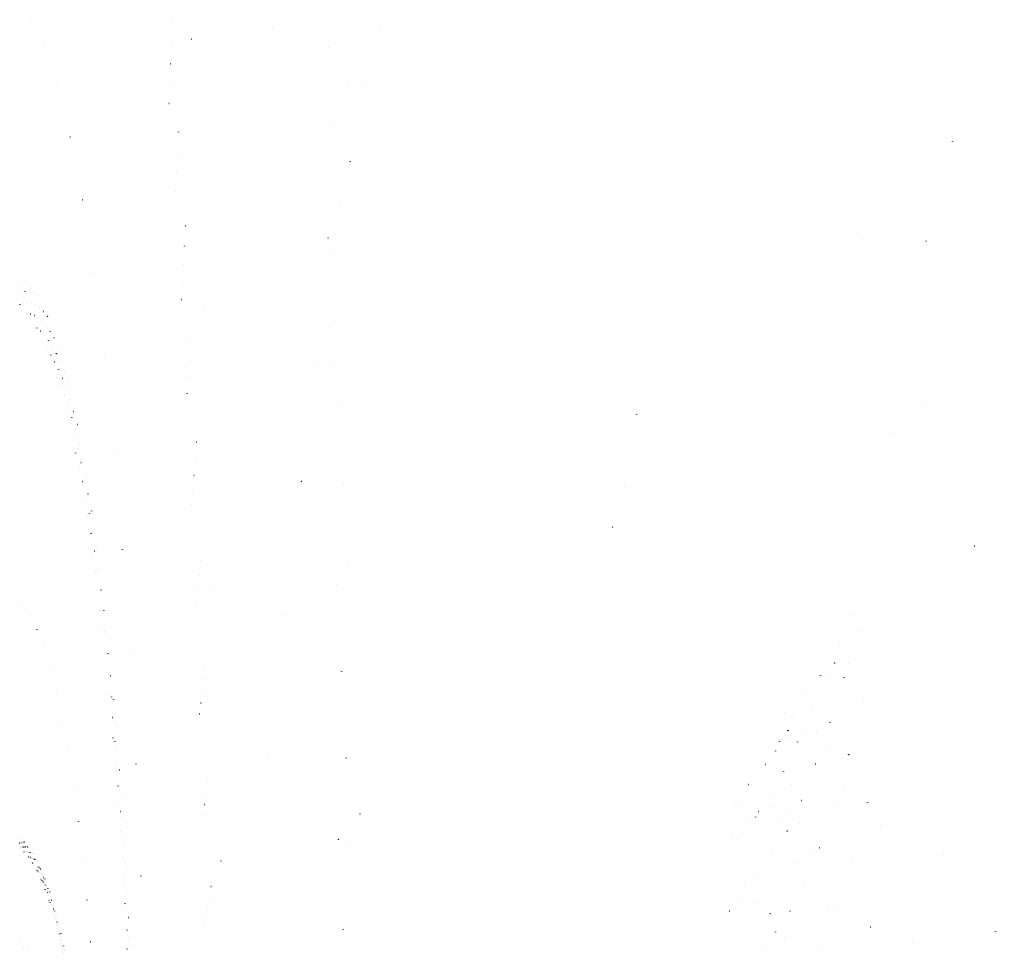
# Model space of a CAD drawing. Header units: millimetres. Extents: x -303 to 487, y -6672 to 12151.
# Drawn here: x 8.6 to 313.5, y 93.9 to 385.4 of the extents above; entities that cross this region are included whole.
import ezdxf

# ---------------------------------------------------------------- set-up
doc = ezdxf.new("R2010")
doc.units = ezdxf.units.MM
for name, color, linetype in [('Orb_10_28_1.00810_1000', 10, 'Continuous'), ('Orb_10_28_1.00891_1000', 1, 'Continuous'), ('Orb_10_28_1.00892_1000', 2, 'Continuous'), ('Orb_10_28_1.00893_1000', 3, 'Continuous'), ('Orb_10_28_1.00894_1000', 4, 'Continuous'), ('Orb_10_28_1.00895_1000', 5, 'Continuous'), ('Orb_10_28_1.00896_1000', 6, 'Continuous'), ('Orb_10_28_1.00897_1000', 7, 'Continuous'), ('Orb_10_28_1.00898_1000', 8, 'Continuous'), ('Orb_10_28_1.00899_1000', 9, 'Continuous')]:
    doc.layers.add(name, color=color, linetype=linetype)

msp = doc.modelspace()

# ---------------------------------------------------------------- linework, layer by layer
at = {"layer": 'Orb_10_28_1.00810_1000'}
for centre in [(12.08, 384.89, 482.81), (62.27, 379.19, 909.63), (16.31, 376.77, 490.45), (20.44, 364.65, 499.78), (111.27, 364.15, 1528.84), (24.42, 348.67, 510.61), (28.21, 329.01, 522.67), (291.81, 316.13, 735.67), (31.77, 305.93, 535.64), (66.28, 295.28, 940.47), (35.06, 279.78, 549.16), (105.66, 277.67, -2862.07), (38.06, 250.93, 562.85), (40.72, 219.84, 576.33), (69.36, 208.98, 966.99), (9.59, 202.48, 285.3), (11.81, 199.23, 288.92), (13.98, 194.83, 293.01), (16.1, 189.28, 297.53), (43.04, 186.96, 589.21), (18.15, 182.63, 302.44), (20.12, 174.92, 307.67), (247.57, 168.73, -115.52), (21.99, 166.21, 313.15), (248.7, 163.18, -69.84), (246.52, 160.27, -158.48), (23.77, 156.56, 318.81), (44.98, 152.8, 601.16), (249.76, 146.5, -25.24), (25.43, 146.04, 324.58), (26.98, 134.75, 330.36), (114.97, 137.19, 1581.6), (245.75, 135.52, -194.38), (28.39, 122.78, 336.09), (71.47, 122.46, 988.02), (250.64, 121.88, 15.17), (46.54, 117.86, 611.87), (29.66, 110.22, 341.68), (8.88, 96.69, 131.64), (9.92, 95.5, 133.27), (30.8, 97.19, 347.06), (10.95, 94.07, 135)]:
    msp.add_circle(centre, 0.01, dxfattribs=at)
at = {"layer": 'Orb_10_28_1.00891_1000'}
for centre in [(87.56, 382.58, -2507.19), (55.28, 359.12, 720.48), (270.71, 318.75, 624.39), (105.01, 317.1, 1348.7), (59.14, 297.87, 746.78), (10.73, 293.42, 327.38), (13.96, 288.98, 332.82), (17.13, 282.36, 339.28), (20.23, 273.6, 346.66), (23.22, 262.75, 354.86), (26.08, 249.92, 363.74), (28.79, 235.21, 373.13), (62.31, 233.85, 770.76), (193.91, 226.77, 2593.43), (31.34, 218.77, 382.86), (33.7, 200.79, 392.74), (35.85, 181.45, 402.58), (64.77, 168.46, 791.51), (37.78, 160.96, 412.19), (86.04, 154.06, -2506.96), (232.08, 140.81, -107.2), (233.13, 140.62, -71.6), (39.49, 139.56, 421.39), (234.19, 131.27, -35.68), (108.29, 129.23, 1393.65), (231.14, 129.99, -139.68), (8.59, 126.46, 143.06), (9.97, 125.29, 145.11), (11.34, 123.73, 147.36), (12.69, 121.77, 149.79), (14.01, 119.43, 152.4), (15.3, 116.71, 155.16), (40.95, 117.47, 430.01), (16.56, 113.61, 158.07), (235.13, 114.89, -1.8), (17.79, 110.15, 161.09), (230.46, 106.76, -165.97), (18.97, 106.33, 164.22), (20.11, 102.18, 167.44), (66.5, 103.03, 808.32), (21.2, 97.7, 170.71), (42.16, 94.93, 437.9)]:
    msp.add_circle(centre, 0.01, dxfattribs=at)
at = {"layer": 'Orb_10_28_1.00892_1000'}
for centre in [(57.45, 331.71, 735.5), (8.69, 296.37, 325.01), (11.96, 293.29, 329.81), (15.19, 288.02, 335.66), (18.35, 280.55, 342.52), (21.42, 270.95, 350.27), (61, 268.47, 761.01), (24.38, 259.28, 358.79), (27.2, 245.64, 367.94), (29.86, 230.17, 377.54), (32.35, 213.03, 387.41), (107.69, 208.84, 1383.04), (63.85, 203.13, 783.71), (91.45, 199.47, -2568.73), (34.64, 194.39, 397.37), (36.72, 174.47, 407.2), (38.58, 153.48, 416.74), (236.3, 146.36, -112.85), (237.42, 146.23, -75.17), (65.96, 137.06, 802.76), (235.32, 134.6, -147.09), (238.52, 136.2, -37.13), (40.2, 131.66, 425.79), (277.62, 133.64, 720.08), (8.95, 126.59, 143.71), (10.33, 125.32, 145.82), (11.7, 123.65, 148.13), (13.04, 121.59, 150.62), (14.36, 119.14, 153.27), (15.65, 116.31, 156.09), (239.51, 118.62, -1.33), (16.91, 113.11, 159.03), (18.13, 109.54, 162.1), (41.57, 109.23, 434.19), (234.62, 109.4, -174.51), (19.3, 105.62, 165.27), (20.43, 101.36, 168.52), (21.51, 96.79, 171.82), (240.31, 95.96, 30.16)]:
    msp.add_circle(centre, 0.01, dxfattribs=at)
at = {"layer": 'Orb_10_28_1.00893_1000'}
for centre in [(55.55, 365.17, 723.47), (59.48, 303.1, 750.29), (9.93, 296.77, 327.18), (13.2, 292.86, 332.4), (106.68, 291.43, 1368.31), (16.41, 286.74, 338.67), (19.56, 278.43, 345.91), (22.6, 267.98, 354.01), (25.53, 255.48, 362.85), (281.03, 255.91, 695.79), (28.3, 241.06, 372.24), (96.73, 241.08, -2632.29), (62.71, 238.18, 774.76), (30.92, 224.84, 382.03), (33.34, 207.01, 392.02), (35.57, 187.74, 402.02), (65.21, 171.83, 795.95), (37.57, 167.27, 411.82), (241.71, 152.64, -82.12), (240.55, 151.8, -121.88), (39.34, 145.8, 421.25), (242.88, 142.61, -41.7), (239.53, 137.91, -157.57), (9.31, 126.7, 144.38), (10.69, 125.32, 146.55), (12.06, 123.55, 148.91), (40.88, 123.59, 430.13), (243.94, 124.25, -3.55), (13.4, 121.38, 151.45), (14.72, 118.83, 154.16), (16.01, 115.89, 157.02), (17.26, 112.58, 160.02), (18.47, 108.9, 163.13), (238.84, 109.38, -185.43), (19.63, 104.88, 166.33), (66.98, 105.4, 813.13), (42.16, 100.86, 438.3), (109.68, 101.01, 1410.95), (20.76, 100.52, 169.61), (244.79, 100.28, 30.04), (21.82, 95.85, 172.93)]:
    msp.add_circle(centre, 0.01, dxfattribs=at)
at = {"layer": 'Orb_10_28_1.00894_1000'}
for centre in [(105.25, 376.52, 1349.45), (57.74, 337.53, 738.68), (11.16, 296.87, 329.5), (14.43, 292.12, 335.15), (17.64, 285.14, 341.83), (101.88, 278.7, -2697.94), (20.76, 275.97, 349.45), (61.36, 273.44, 764.71), (23.78, 264.68, 357.9), (26.66, 251.37, 367.02), (197.63, 239.48, 2645.41), (29.39, 236.17, 376.64), (31.95, 219.22, 386.59), (64.26, 207.15, 787.89), (34.31, 200.71, 396.67), (36.46, 180.84, 406.68), (109.2, 181.72, 1401.46), (38.39, 159.84, 416.43), (246.01, 159.73, -92.57), (244.8, 156.83, -134.33), (247.25, 150.47, -49.55), (40.08, 137.93, 425.72), (66.42, 140.1, 807.37), (243.78, 139.49, -171.02), (248.39, 131.83, -8.59), (9.67, 126.78, 145.07), (11.05, 125.3, 147.29), (12.42, 123.42, 149.71), (13.76, 121.15, 152.31), (15.07, 118.48, 155.07), (16.36, 115.44, 157.97), (41.52, 115.36, 434.4), (17.6, 112.02, 161.01), (18.8, 108.24, 164.16), (249.32, 106.77, 27.66), (19.96, 104.11, 167.4), (243.12, 106.11, -198.43), (21.08, 99.65, 170.71), (22.14, 94.88, 174.06), (287.5, 96.96, 774.89)]:
    msp.add_circle(centre, 0.01, dxfattribs=at)
at = {"layer": 'Orb_10_28_1.00895_1000'}
for centre in [(55.8, 371.55, 726.33), (106.92, 312.08, -2765.92), (59.8, 308.68, 753.67), (9.1, 300.01, 327.01), (12.4, 296.66, 331.99), (15.67, 291.05, 338.06), (18.86, 283.21, 345.15), (21.96, 273.19, 353.14), (108.31, 265.7, 1387.66), (290.8, 265.74, 738.51), (24.94, 261.07, 361.91), (27.78, 246.95, 371.3), (63.09, 242.86, 778.66), (30.46, 230.97, 381.13), (32.96, 213.31, 391.22), (35.25, 194.15, 401.36), (65.65, 175.53, 800.31), (37.33, 173.7, 411.35), (250.31, 167.15, -106.69), (249.06, 160.92, -150.24), (251.63, 159.63, -60.94), (39.18, 152.2, 421.01), (252.86, 141.34, -16.77), (248.05, 138.61, -187.24), (40.78, 129.88, 430.14), (8.63, 128.02, 143.68), (10.03, 126.83, 145.77), (11.41, 125.25, 148.05), (12.78, 123.26, 150.52), (14.12, 120.88, 153.17), (15.43, 118.11, 155.98), (16.71, 114.96, 158.94), (253.89, 115.53, 22.76), (17.94, 111.43, 162.02), (19.14, 107.55, 165.21), (42.13, 106.98, 438.59), (67.46, 108.1, 817.89), (20.29, 103.31, 168.48), (21.4, 98.75, 171.82), (247.49, 98.65, -213.03), (22.44, 93.88, 175.19)]:
    msp.add_circle(centre, 0.01, dxfattribs=at)
at = {"layer": 'Orb_10_28_1.00896_1000'}
for centre in [(106.99, 352.45, 1369.54), (58.02, 343.7, 741.74), (111.85, 340.96, -2836.51), (10.34, 300.33, 329.23), (13.65, 296.13, 334.65), (16.9, 289.66, 341.14), (20.08, 280.96, 348.62), (61.71, 278.75, 768.31), (23.15, 270.08, 356.96), (26.09, 257.13, 366.04), (28.89, 242.21, 375.68), (31.51, 225.48, 385.69), (64.67, 211.52, 791.99), (33.95, 207.12, 395.89), (36.17, 187.33, 406.06), (254.6, 174.34, -124.68), (256, 169.79, -76.21), (38.17, 166.34, 416.01), (253.33, 163.25, -169.53), (110.67, 154.64, 1419.57), (257.33, 152.7, -28.47), (39.94, 144.36, 425.55), (66.87, 143.46, 811.91), (252.38, 134.16, -205.83), (8.99, 128.15, 144.34), (10.39, 126.86, 146.48), (11.78, 125.17, 148.82), (258.48, 126.61, 14.93), (13.14, 123.08, 151.35), (297.36, 124.46, 815.42), (14.48, 120.59, 154.05), (41.45, 121.66, 434.5), (15.78, 117.71, 156.91), (17.05, 114.45, 159.92), (18.29, 110.82, 163.04), (19.48, 106.83, 166.27), (20.62, 102.49, 169.57), (21.71, 97.83, 172.93), (42.71, 98.47, 442.7), (259.33, 95.2, 51.31)]:
    msp.add_circle(centre, 0.01, dxfattribs=at)
at = {"layer": 'Orb_10_28_1.00897_1000'}
for centre in [(56.03, 378.28, 729.06), (116.67, 364.98, -2909.92), (300.11, 347.3, 753.69), (60.1, 314.61, 756.94), (11.58, 300.35, 331.62), (14.89, 295.28, 337.47), (18.13, 287.95, 344.38), (21.29, 278.38, 352.24), (24.33, 266.65, 360.92), (201.35, 261.9, 2696.91), (27.23, 252.87, 370.29), (63.46, 247.89, 782.46), (109.9, 239.96, 1406.77), (29.98, 237.16, 380.15), (32.55, 219.7, 390.32), (34.91, 200.67, 400.6), (37.06, 180.27, 410.77), (258.89, 180.47, -146.65), (260.34, 180.42, -95.72), (66.08, 179.57, 804.61), (261.79, 165.67, -44.21), (257.63, 162.64, -191.96), (38.99, 158.75, 420.65), (263.08, 140.03, 3.61), (40.66, 136.34, 430.05), (9.35, 128.26, 145.01), (10.75, 126.86, 147.21), (12.14, 125.07, 149.61), (13.5, 122.87, 152.19), (256.8, 124.67, -226.1), (14.83, 120.27, 154.95), (16.13, 117.29, 157.86), (17.4, 113.92, 160.91), (42.09, 113.28, 438.78), (18.63, 110.18, 164.07), (67.93, 111.12, 822.6), (264.07, 107.55, 44.48), (19.81, 106.08, 167.33), (20.94, 101.64, 170.67), (22.03, 96.88, 174.06)]:
    msp.add_circle(centre, 0.01, dxfattribs=at)
at = {"layer": 'Orb_10_28_1.00898_1000'}
for centre in [(121.39, 383.73, -2986.36), (58.28, 350.23, 744.67), (108.69, 328.34, 1389.43), (9.49, 303.68, 329), (12.83, 300.04, 334.17), (16.13, 294.11, 340.46), (19.36, 285.9, 347.77), (62.04, 284.42, 771.79), (22.49, 275.47, 356), (25.5, 262.89, 365.01), (28.36, 248.29, 374.64), (31.05, 231.81, 384.71), (307.02, 220.79, 836.18), (33.56, 213.63, 395.01), (65.06, 216.24, 796), (35.85, 193.94, 405.34), (264.67, 190.71, -119.8), (263.18, 184.32, -172.55), (266.22, 179.83, -64.55), (37.93, 172.97, 415.49), (261.98, 157.48, -216.99), (267.65, 155.68, -11.85), (39.77, 150.95, 425.27), (67.32, 147.18, 816.4), (9.71, 128.34, 145.7), (41.36, 128.13, 434.48), (11.12, 126.84, 147.96), (112.1, 127.63, 1437.37), (12.5, 124.94, 150.41), (13.86, 122.63, 153.05), (268.82, 122.7, 34.28), (15.19, 119.93, 155.86), (16.49, 116.83, 158.82), (17.75, 113.35, 161.91), (18.97, 109.5, 165.12), (261.33, 108.22, -246.86), (20.14, 105.3, 168.41), (42.69, 104.77, 442.98), (21.27, 100.76, 171.78), (22.34, 95.9, 175.19)]:
    msp.add_circle(centre, 0.01, dxfattribs=at)
at = {"layer": 'Orb_10_28_1.00899_1000'}
for centre in [(56.24, 385.36, 731.64), (60.39, 320.91, 760.08), (10.74, 303.92, 331.28), (14.08, 299.42, 336.89), (17.37, 292.62, 343.6), (20.58, 283.53, 351.31), (23.68, 272.23, 359.9), (26.65, 258.81, 369.22), (63.82, 253.28, 786.16), (29.47, 243.4, 379.1), (32.1, 226.16, 389.34), (111.45, 214.24, 1425.61), (34.54, 207.28, 399.74), (268.96, 199.45, -148.61), (270.61, 194.43, -90.02), (36.77, 186.97, 410.09), (66.5, 183.98, 808.82), (267.48, 184.2, -202.02), (272.19, 173.25, -32.22), (38.77, 165.44, 420.19), (266.42, 145.69, -243.59), (40.52, 142.96, 429.84), (273.54, 140.69, 19.87), (8.66, 129.59, 144.29), (10.08, 128.4, 146.4), (11.48, 126.79, 148.72), (12.86, 124.78, 151.23), (14.22, 122.37, 153.92), (15.55, 119.55, 156.78), (42.02, 119.77, 438.85), (16.84, 116.35, 159.79), (68.4, 114.49, 827.27), (18.09, 112.76, 162.93), (19.31, 108.8, 166.17), (20.47, 104.49, 169.5), (274.53, 101.74, 62.67), (21.59, 99.85, 172.9), (313.51, 100.49, 905.19), (22.65, 94.89, 176.33), (43.26, 96.12, 447.08)]:
    msp.add_circle(centre, 0.01, dxfattribs=at)

doc.saveas('drawing.dxf')
